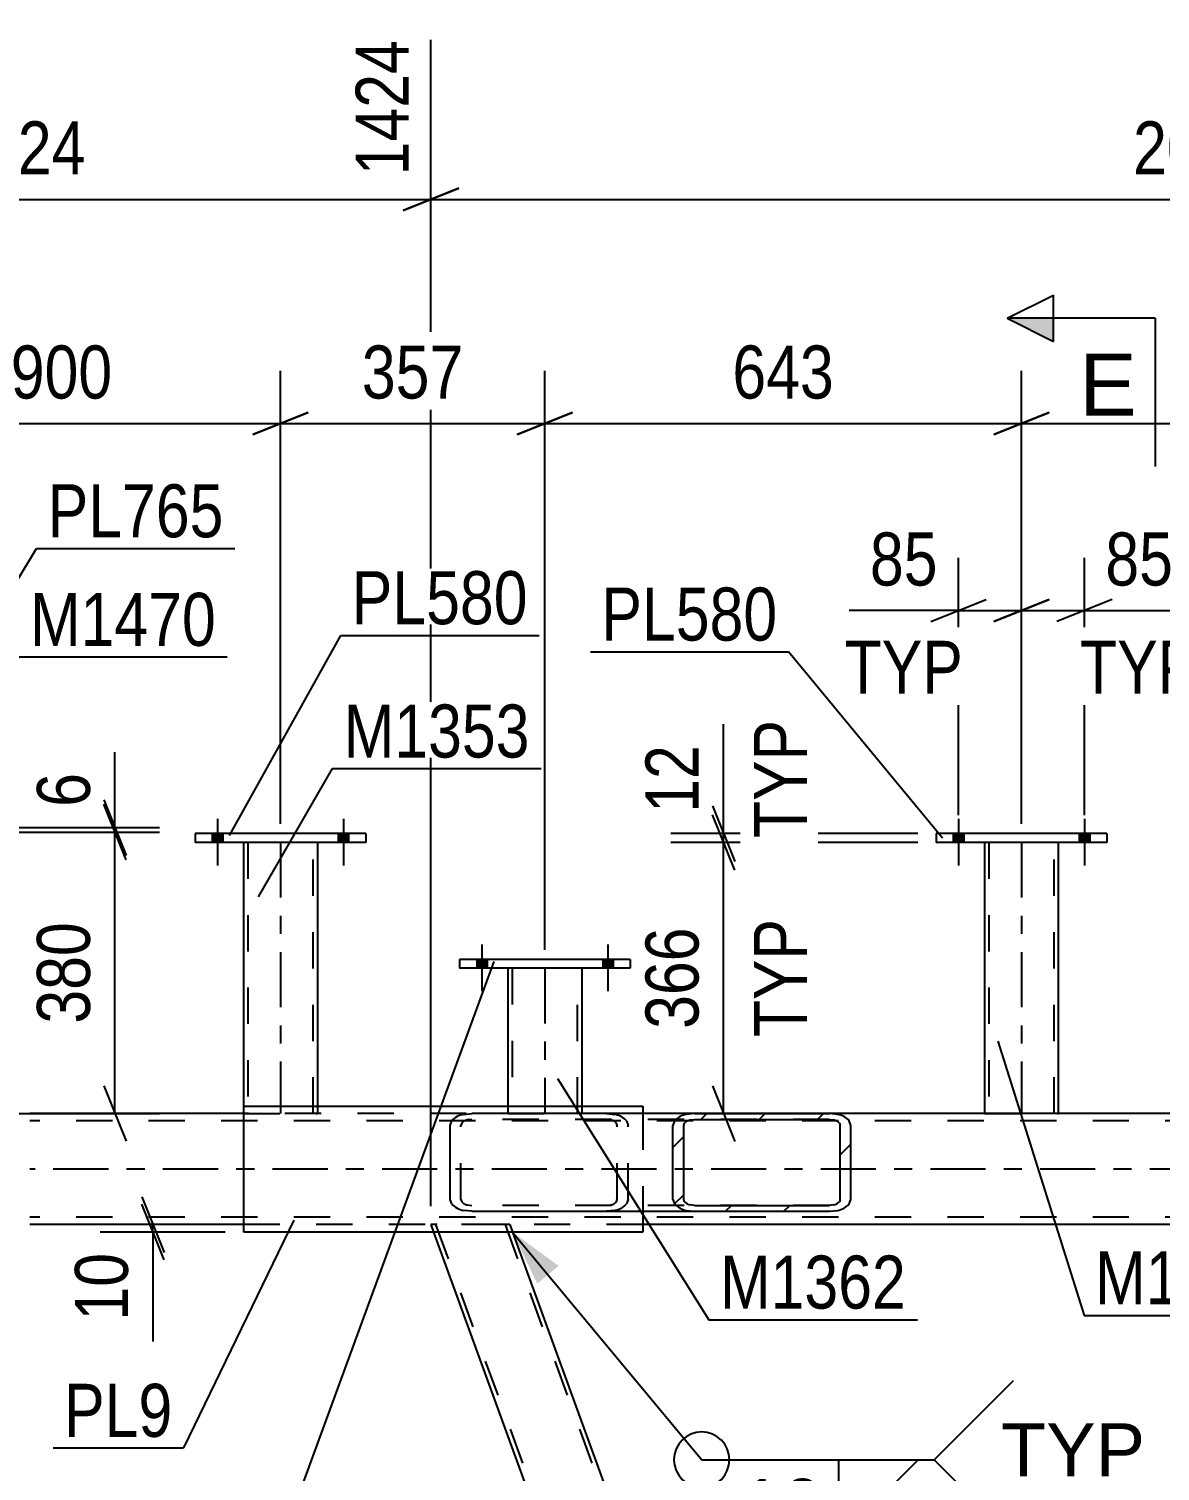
# Model space of a CAD drawing. Header units: millimetres. Extents: x -808 to 381, y -747 to 94.
# Drawn here: x -743.7 to -682.6, y -168.5 to -90.6 of the extents above; entities that cross this region are included whole.
import ezdxf

# ---------------------------------------------------------------- set-up
doc = ezdxf.new("R2010")
doc.units = ezdxf.units.MM
doc.linetypes.add('DXK_LINE_DOT2', pattern=[3.9198, 1.9599, -1.9599])
doc.linetypes.add('DXK_LINE_DOT3', pattern=[5.9187, 2.979, -0.9799, 0.9799, -0.9799])
doc.styles.add('Arial', font='arial.ttf', dxfattribs={"height": 0.2})
doc.styles.add('Arial Narrow', font='ARIALN.TTF', dxfattribs={"height": 0.2})

# ---------------------------------------------------------------- blocks, each defined once
blk = doc.blocks.new('Part-232923327-142895 - 79863')
at = {"color": 2, "linetype": 'Continuous'}
for p, q in [((-711.214, -140.864), (-720.414, -140.864)), ((-720.414, -140.864), (-720.414, -141.344)), ((-711.214, -140.864), (-711.214, -141.344)), ((-711.214, -141.344), (-720.414, -141.344))]:
    blk.add_line(p, q, dxfattribs=at)
blk = doc.blocks.new('Part-232923327-79938 - 79863')
at = {"color": 2, "linetype": 'Continuous'}
for p, q in [((-732.067, -149.187), (-743.618, -149.187)), ((-656.997, -149.187), (-700.457, -149.187)), ((-732.067, -155.187), (-743.618, -155.187)), ((-646.933, -155.187), (-710.521, -155.187))]:
    blk.add_line(p, q, dxfattribs=at)
at = {"color": 7, "linetype": 'DXK_LINE_DOT2'}
for p, q in [((-700.457, -149.187), (-732.067, -149.187)), ((-111.993, -149.587), (-743.618, -149.587)), ((-111.993, -154.787), (-743.618, -154.787)), ((-710.521, -155.187), (-732.067, -155.187))]:
    blk.add_line(p, q, dxfattribs=at)
at = {"color": 7, "linetype": 'DXK_LINE_DOT3'}
blk.add_line((-111.993, -152.187), (-743.618, -152.187), dxfattribs=at)
blk = doc.blocks.new('Part-232923327-142836 - 79863')
at = {"color": 2, "linetype": 'Continuous'}
for p, q in [((-732.086, -134.547), (-732.086, -149.187)), ((-728.086, -134.547), (-728.086, -148.787))]:
    blk.add_line(p, q, dxfattribs=at)
at = {"color": 7, "linetype": 'DXK_LINE_DOT2'}
for p, q in [((-728.086, -134.547), (-732.086, -134.547)), ((-731.846, -134.547), (-731.846, -149.19)), ((-728.326, -149.19), (-728.326, -134.547)), ((-728.086, -148.787), (-728.086, -149.19)), ((-732.086, -149.187), (-732.086, -149.19)), ((-732.086, -149.19), (-728.086, -149.19))]:
    blk.add_line(p, q, dxfattribs=at)
at = {"color": 7, "linetype": 'DXK_LINE_DOT3'}
blk.add_line((-730.086, -134.547), (-730.086, -149.19), dxfattribs=at)
blk = doc.blocks.new('Part-232923327-79964 - 79863')
at = {"color": 2, "linetype": 'Continuous'}
for p, q in [((-732.067, -155.587), (-732.067, -148.787)), ((-732.067, -148.787), (-710.521, -148.787)), ((-710.521, -148.787), (-710.521, -149.187)), ((-710.521, -154.467), (-710.521, -155.587)), ((-710.521, -155.587), (-732.067, -155.587))]:
    blk.add_line(p, q, dxfattribs=at)
at = {"color": 7, "linetype": 'DXK_LINE_DOT2'}
blk.add_line((-710.521, -149.187), (-710.521, -154.467), dxfattribs=at)
blk = doc.blocks.new('Part-232923327-79908 - 79863')
at = {"color": 7, "linetype": 'DXK_LINE_DOT2'}
for p, q in [((-717.71, -155.187), (-721.966, -155.187)), ((-721.966, -155.187), (-721.821, -155.587)), ((-721.711, -155.187), (-678.398, -274.187)), ((-717.965, -155.187), (-674.652, -274.187)), ((-717.71, -155.187), (-717.564, -155.587))]:
    blk.add_line(p, q, dxfattribs=at)
at = {"color": 2, "linetype": 'Continuous'}
for p, q in [((-721.821, -155.587), (-678.799, -273.787)), ((-717.564, -155.587), (-675.564, -270.981))]:
    blk.add_line(p, q, dxfattribs=at)
blk = doc.blocks.new('Part-232923327-142840 - 79863')
at = {"color": 2, "linetype": 'Continuous'}
for p, q in [((-692.086, -134.547), (-692.086, -149.187)), ((-688.086, -149.187), (-688.086, -134.547))]:
    blk.add_line(p, q, dxfattribs=at)
at = {"color": 7, "linetype": 'DXK_LINE_DOT2'}
for p, q in [((-688.086, -134.547), (-692.086, -134.547)), ((-691.846, -134.547), (-691.846, -149.19)), ((-688.326, -149.19), (-688.326, -134.547)), ((-692.086, -149.187), (-692.086, -149.19)), ((-692.086, -149.19), (-688.086, -149.19)), ((-688.086, -149.19), (-688.086, -149.187)), ((-688.086, -149.187), (-688.086, -149.19))]:
    blk.add_line(p, q, dxfattribs=at)
at = {"color": 7, "linetype": 'DXK_LINE_DOT3'}
blk.add_line((-690.086, -134.547), (-690.086, -149.19), dxfattribs=at)
blk = doc.blocks.new('Part-232923327-79943 - 79863')
at = {"linetype": 'Continuous'}
h = blk.add_hatch(dxfattribs=at)
h.set_pattern_fill('', scale=0.7, style=0, pattern_type=0)
h.set_pattern_definition([(45, (-708.8105, -154.072), (-1.57154, 1.57154), [])])
h.paths.add_polyline_path([(-708.899, -153.827), (-708.81, -154.072), (-708.558, -154.28), (-708.18, -154.418), (-707.735, -154.467), (-700.456, -154.467), (-700.01, -154.418), (-699.632, -154.28), (-699.38, -154.072), (-699.291, -153.827), (-699.291, -149.827), (-699.38, -149.582), (-699.632, -149.374), (-700.01, -149.236), (-700.456, -149.187), (-707.735, -149.187), (-708.18, -149.236), (-708.558, -149.374), (-708.81, -149.582), (-708.899, -149.827)])
h.paths.add_polyline_path([(-708.273, -149.705), (-708.146, -149.601), (-707.957, -149.531), (-707.735, -149.507), (-700.456, -149.507), (-700.233, -149.531), (-700.044, -149.601), (-699.918, -149.705), (-699.874, -149.827), (-699.874, -153.827), (-699.918, -153.95), (-700.044, -154.053), (-700.233, -154.123), (-700.456, -154.147), (-707.735, -154.147), (-707.957, -154.123), (-708.146, -154.053), (-708.273, -153.95), (-708.317, -153.827), (-708.317, -149.827)])
at = {"color": 2, "linetype": 'Continuous'}
for p, q in [((-720.21, -149.236), (-719.765, -149.187)), ((-707.735, -149.187), (-719.765, -149.187)), ((-707.735, -149.187), (-708.18, -149.236)), ((-707.957, -149.531), (-707.735, -149.507)), ((-707.735, -149.187), (-700.456, -149.187)), ((-707.735, -149.507), (-700.456, -149.507)), ((-700.01, -149.236), (-700.456, -149.187)), ((-700.456, -149.507), (-700.233, -149.531)), ((-720.929, -149.827), (-720.84, -149.582)), ((-720.929, -153.827), (-720.929, -149.827)), ((-708.81, -149.582), (-708.899, -149.827)), ((-708.899, -153.827), (-708.899, -149.827)), ((-708.317, -149.827), (-708.273, -149.705)), ((-708.317, -153.827), (-708.317, -149.827)), ((-699.918, -149.705), (-699.874, -149.827)), ((-699.874, -153.827), (-699.874, -149.827)), ((-699.291, -149.827), (-699.38, -149.582)), ((-699.291, -153.827), (-699.291, -149.827)), ((-720.84, -154.072), (-720.929, -153.827)), ((-708.899, -153.827), (-708.81, -154.072)), ((-708.273, -153.95), (-708.317, -153.827)), ((-707.735, -154.147), (-707.957, -154.123)), ((-707.735, -154.147), (-700.456, -154.147)), ((-700.233, -154.123), (-700.456, -154.147)), ((-699.874, -153.827), (-699.918, -153.95)), ((-699.38, -154.072), (-699.291, -153.827)), ((-719.765, -154.467), (-720.21, -154.418)), ((-719.765, -154.467), (-707.735, -154.467)), ((-708.18, -154.418), (-707.735, -154.467)), ((-707.735, -154.467), (-700.456, -154.467)), ((-700.456, -154.467), (-700.01, -154.418))]:
    blk.add_line(p, q, dxfattribs=at)
at = {"color": 7, "linetype": 'DXK_LINE_DOT2'}
for p, q in [((-719.765, -149.507), (-719.987, -149.531)), ((-700.456, -149.507), (-719.765, -149.507)), ((-712.486, -149.187), (-712.04, -149.236)), ((-712.263, -149.531), (-712.486, -149.507)), ((-700.456, -149.187), (-707.735, -149.187)), ((-720.302, -149.705), (-720.347, -149.827)), ((-720.347, -153.827), (-720.347, -149.827)), ((-711.904, -149.827), (-711.948, -149.705)), ((-711.904, -153.827), (-711.904, -149.827)), ((-711.41, -149.582), (-711.321, -149.827)), ((-711.321, -153.827), (-711.321, -149.827)), ((-720.347, -153.827), (-720.302, -153.95)), ((-719.987, -154.123), (-719.765, -154.147)), ((-700.456, -154.147), (-719.765, -154.147)), ((-712.486, -154.147), (-712.263, -154.123)), ((-711.948, -153.95), (-711.904, -153.827)), ((-711.321, -153.827), (-711.41, -154.072)), ((-712.04, -154.418), (-712.486, -154.467)), ((-707.735, -154.467), (-700.456, -154.467))]:
    blk.add_line(p, q, dxfattribs=at)
at = {"color": 2, "linetype": 'Continuous'}
for centre, radius, start, end in [((-720.03, -150.31), 1.089, 99.51817, 138.06374), ((-708, -150.31), 1.089, 99.51817, 138.06374), ((-707.867, -150.069), 0.545, 99.51817, 138.06374), ((-700.323, -150.069), 0.545, 41.93628, 80.48186), ((-700.19, -150.31), 1.089, 41.93628, 80.48186), ((-720.03, -153.344), 1.089, 221.93628, 260.48185), ((-708, -153.344), 1.089, 221.93628, 260.48186), ((-707.867, -153.585), 0.545, 221.93628, 260.48186), ((-700.323, -153.585), 0.545, 279.51817, 318.06374), ((-700.19, -153.344), 1.089, 279.51817, 318.06374)]:
    blk.add_arc(centre, radius, start, end, dxfattribs=at)
at = {"color": 7, "linetype": 'DXK_LINE_DOT2'}
for centre, radius, start, end in [((-719.897, -150.069), 0.545, 99.51817, 138.06374), ((-712.353, -150.069), 0.545, 41.93628, 80.48185), ((-712.22, -150.31), 1.089, 41.93628, 80.48185), ((-719.897, -153.585), 0.545, 221.93628, 260.48185), ((-712.353, -153.585), 0.545, 279.51817, 318.06374), ((-712.22, -153.344), 1.089, 279.51817, 318.06374)]:
    blk.add_arc(centre, radius, start, end, dxfattribs=at)
blk = doc.blocks.new('Bolt-232923327-142926 - 79863')
at = {"linetype": 'Continuous'}
for points in [[(-733.206, -134.067), (-733.766, -134.067), (-733.766, -134.547), (-733.206, -134.547)], [(-733.206, -134.067), (-733.766, -134.067), (-733.766, -134.547), (-733.206, -134.547)], [(-726.406, -134.067), (-726.966, -134.067), (-726.966, -134.547), (-726.406, -134.547)], [(-726.406, -134.067), (-726.966, -134.067), (-726.966, -134.547), (-726.406, -134.547)]]:
    blk.add_hatch(color=1, dxfattribs=at).paths.add_polyline_path(points)
at = {"color": 1, "linetype": 'Continuous'}
for p, q in [((-733.486, -133.267), (-733.486, -135.787)), ((-733.486, -133.267), (-733.486, -135.787)), ((-726.686, -133.267), (-726.686, -135.787)), ((-726.686, -133.267), (-726.686, -135.787)), ((-733.766, -134.067), (-733.766, -134.547)), ((-733.766, -134.067), (-733.766, -134.547)), ((-733.206, -134.067), (-733.206, -134.547)), ((-733.206, -134.067), (-733.206, -134.547)), ((-726.966, -134.067), (-726.966, -134.547)), ((-726.966, -134.067), (-726.966, -134.547)), ((-726.406, -134.067), (-726.406, -134.547)), ((-726.406, -134.067), (-726.406, -134.547))]:
    blk.add_line(p, q, dxfattribs=at)
blk = doc.blocks.new('Bolt-232923327-142928 - 79863')
at = {"linetype": 'Continuous'}
for points in [[(-693.206, -134.067), (-693.766, -134.067), (-693.766, -134.547), (-693.206, -134.547)], [(-693.206, -134.067), (-693.766, -134.067), (-693.766, -134.547), (-693.206, -134.547)], [(-686.406, -134.067), (-686.966, -134.067), (-686.966, -134.547), (-686.406, -134.547)], [(-686.406, -134.067), (-686.966, -134.067), (-686.966, -134.547), (-686.406, -134.547)]]:
    blk.add_hatch(color=1, dxfattribs=at).paths.add_polyline_path(points)
at = {"color": 1, "linetype": 'Continuous'}
for p, q in [((-693.486, -133.267), (-693.486, -135.787)), ((-693.486, -133.267), (-693.486, -135.787)), ((-686.686, -133.267), (-686.686, -135.787)), ((-686.686, -133.267), (-686.686, -135.787)), ((-693.766, -134.067), (-693.766, -134.547)), ((-693.766, -134.067), (-693.766, -134.547)), ((-693.206, -134.067), (-693.206, -134.547)), ((-693.206, -134.067), (-693.206, -134.547)), ((-686.966, -134.067), (-686.966, -134.547)), ((-686.966, -134.067), (-686.966, -134.547)), ((-686.406, -134.067), (-686.406, -134.547)), ((-686.406, -134.067), (-686.406, -134.547))]:
    blk.add_line(p, q, dxfattribs=at)
blk = doc.blocks.new('Part-232923327-142837 - 79863')
at = {"color": 2, "linetype": 'Continuous'}
for p, q in [((-725.486, -134.067), (-734.686, -134.067)), ((-734.686, -134.067), (-734.686, -134.547)), ((-725.486, -134.547), (-734.686, -134.547)), ((-725.486, -134.067), (-725.486, -134.547))]:
    blk.add_line(p, q, dxfattribs=at)
blk = doc.blocks.new('Part-232923327-142841 - 79863')
at = {"color": 2, "linetype": 'Continuous'}
for p, q in [((-685.486, -134.067), (-694.686, -134.067)), ((-694.686, -134.067), (-694.686, -134.547)), ((-685.486, -134.547), (-694.686, -134.547)), ((-685.486, -134.067), (-685.486, -134.547))]:
    blk.add_line(p, q, dxfattribs=at)
blk = doc.blocks.new('Part-232923327-142894 - 79863')
at = {"color": 2, "linetype": 'Continuous'}
for p, q in [((-717.814, -141.344), (-717.814, -148.787)), ((-713.814, -141.344), (-713.814, -148.787))]:
    blk.add_line(p, q, dxfattribs=at)
at = {"color": 7, "linetype": 'DXK_LINE_DOT2'}
for p, q in [((-713.814, -141.344), (-717.814, -141.344)), ((-717.574, -141.344), (-717.574, -149.19)), ((-714.054, -149.19), (-714.054, -141.344)), ((-717.814, -148.787), (-717.814, -149.19)), ((-713.814, -148.787), (-713.814, -149.19)), ((-717.814, -149.19), (-713.814, -149.19))]:
    blk.add_line(p, q, dxfattribs=at)
at = {"color": 7, "linetype": 'DXK_LINE_DOT3'}
blk.add_line((-715.814, -141.344), (-715.814, -149.19), dxfattribs=at)
blk = doc.blocks.new('Bolt-232923327-142953 - 79863')
at = {"linetype": 'Continuous'}
for points in [[(-718.934, -140.864), (-719.494, -140.864), (-719.494, -141.344), (-718.934, -141.344)], [(-718.934, -140.864), (-719.494, -140.864), (-719.494, -141.344), (-718.934, -141.344)], [(-712.134, -140.864), (-712.694, -140.864), (-712.694, -141.344), (-712.134, -141.344)], [(-712.134, -140.864), (-712.694, -140.864), (-712.694, -141.344), (-712.134, -141.344)]]:
    blk.add_hatch(color=1, dxfattribs=at).paths.add_polyline_path(points)
at = {"color": 1, "linetype": 'Continuous'}
for p, q in [((-719.214, -140.064), (-719.214, -142.584)), ((-719.214, -140.064), (-719.214, -142.584)), ((-712.414, -140.064), (-712.414, -142.584)), ((-712.414, -140.064), (-712.414, -142.584)), ((-719.494, -140.864), (-719.494, -141.344)), ((-719.494, -140.864), (-719.494, -141.344)), ((-718.934, -140.864), (-718.934, -141.344)), ((-718.934, -140.864), (-718.934, -141.344)), ((-712.694, -140.864), (-712.694, -141.344)), ((-712.694, -140.864), (-712.694, -141.344)), ((-712.134, -140.864), (-712.134, -141.344)), ((-712.134, -140.864), (-712.134, -141.344))]:
    blk.add_line(p, q, dxfattribs=at)
blk = doc.blocks.new('StraightDimension-232923327-156950 - 79863')
at = {"color": 7, "linetype": 'Continuous'}
for p, q in [((-705.569, -136.047), (-706.769, -133.047)), ((-695.686, -134.547), (-709.019, -134.547)), ((-706.169, -149.19), (-706.169, -134.547)), ((-706.769, -147.69), (-705.569, -150.69)), ((-693.086, -149.19), (-709.019, -149.19))]:
    blk.add_line(p, q, dxfattribs=at)
at = {"color": 0}
blk.add_wipeout([(-706.919, -138.526), (-711.119, -138.526), (-711.119, -145.211), (-706.919, -145.211)], dxfattribs=at)
at = {"color": 0, "linetype": 'Continuous'}
blk.add_wipeout([(-701.069, -138.074), (-705.269, -138.074), (-705.269, -145.663), (-701.069, -145.663)], dxfattribs=at)
at = {"color": 3, "style": 'Arial Narrow'}
blk.add_text('366', height=2.8633, rotation=90.00021, dxfattribs=at).set_placement((-707.519, -144.611))
at = {"color": 3, "linetype": 'Continuous', "style": 'Arial Narrow'}
blk.add_text('TYP', height=2.8633, rotation=90.00021, dxfattribs=at).set_placement((-701.669, -145.063))
blk = doc.blocks.new('StraightDimension-232923327-123368 - 79863')
at = {"color": 7, "linetype": 'Continuous'}
for p, q in [((-721.966, -154.187), (-721.966, -91.202)), ((-638.845, -154.187), (-638.845, -91.202)), ((-720.466, -99.214), (-723.466, -100.414)), ((-640.345, -100.414), (-637.345, -99.214)), ((-721.966, -99.814), (-638.845, -99.814))]:
    blk.add_line(p, q, dxfattribs=at)
at = {"color": 0}
blk.add_wipeout([(-676.149, -99.064), (-676.149, -94.864), (-684.662, -94.864), (-684.662, -99.064)], dxfattribs=at)
at = {"color": 3, "style": 'Arial Narrow'}
blk.add_text('2078', height=2.8633, dxfattribs=at).set_placement((-684.062, -98.464))
at = {"color": 0, "linetype": 'Continuous'}
blk.add_wipeout([(-639.445, -90.602), (-643.645, -90.602), (-643.645, -99.114), (-639.445, -99.114)], dxfattribs=at)
at = {"color": 3, "linetype": 'Continuous', "style": 'Arial Narrow'}
blk.add_text('3502', height=2.8633, rotation=90.00021, dxfattribs=at).set_placement((-640.045, -98.514))
blk = doc.blocks.new('StraightDimension-232923327-156978 - 79863')
at = {"color": 7, "linetype": 'Continuous'}
for p, q in [((-690.086, -133.547), (-690.086, -119.168)), ((-686.686, -133.067), (-686.686, -119.168)), ((-691.586, -122.618), (-688.586, -121.418)), ((-685.186, -121.418), (-688.186, -122.618)), ((-690.086, -122.018), (-686.686, -122.018)), ((-686.686, -122.018), (-680.78, -122.018)), ((-686.686, -122.018), (-680.78, -122.018))]:
    blk.add_line(p, q, dxfattribs=at)
at = {"color": 0}
blk.add_wipeout([(-681.305, -121.268), (-681.305, -117.068), (-686.161, -117.068), (-686.161, -121.268)], dxfattribs=at)
at = {"color": 0, "linetype": 'Continuous'}
blk.add_wipeout([(-679.938, -127.118), (-679.938, -122.918), (-687.527, -122.918), (-687.527, -127.118)], dxfattribs=at)
at = {"color": 3, "style": 'Arial Narrow'}
blk.add_text('85', height=2.8633, dxfattribs=at).set_placement((-685.561, -120.668))
at = {"color": 3, "linetype": 'Continuous', "style": 'Arial Narrow'}
blk.add_text('TYP', height=2.8633, dxfattribs=at).set_placement((-686.927, -126.518))
blk = doc.blocks.new('StraightDimension-232923327-156616 - 79863')
at = {"color": 7, "linetype": 'Continuous'}
for p, q in [((-715.814, -140.344), (-715.814, -109.068)), ((-690.086, -133.547), (-690.086, -109.068)), ((-714.314, -111.318), (-717.314, -112.518)), ((-691.586, -112.518), (-688.586, -111.318)), ((-715.814, -111.918), (-690.086, -111.918))]:
    blk.add_line(p, q, dxfattribs=at)
at = {"color": 0}
blk.add_wipeout([(-699.608, -111.168), (-699.608, -106.968), (-706.292, -106.968), (-706.292, -111.168)], dxfattribs=at)
at = {"color": 3, "style": 'Arial Narrow'}
blk.add_text('643', height=2.8633, dxfattribs=at).set_placement((-705.692, -110.568))
blk = doc.blocks.new('StraightDimension-232923327-156618 - 79863')
at = {"color": 7, "linetype": 'Continuous'}
for p, q in [((-753.718, -132.986), (-753.718, -109.068)), ((-730.086, -133.547), (-730.086, -109.068)), ((-752.218, -111.318), (-755.218, -112.518)), ((-731.586, -112.518), (-728.586, -111.318)), ((-753.718, -111.918), (-730.086, -111.918))]:
    blk.add_line(p, q, dxfattribs=at)
at = {"color": 0}
blk.add_wipeout([(-738.559, -111.168), (-738.559, -106.968), (-745.244, -106.968), (-745.244, -111.168)], dxfattribs=at)
at = {"color": 3, "style": 'Arial Narrow'}
blk.add_text('900', height=2.8633, dxfattribs=at).set_placement((-744.644, -110.568))
blk = doc.blocks.new('StraightDimension-232923327-156843 - 79863')
at = {"color": 7, "linetype": 'Continuous'}
for p, q in [((-738.419, -135.486), (-739.619, -132.486)), ((-750.718, -133.986), (-736.619, -133.986)), ((-739.019, -149.187), (-739.019, -133.986)), ((-739.619, -147.687), (-738.419, -150.687)), ((-750.718, -149.187), (-736.619, -149.187))]:
    blk.add_line(p, q, dxfattribs=at)
at = {"color": 0}
blk.add_wipeout([(-739.769, -138.244), (-743.969, -138.245), (-743.969, -144.929), (-739.769, -144.929)], dxfattribs=at)
at = {"color": 3, "style": 'Arial Narrow'}
blk.add_text('380', height=2.8633, rotation=90.00021, dxfattribs=at).set_placement((-740.369, -144.329))
blk = doc.blocks.new('StraightDimension-232923327-156899 - 79863')
at = {"color": 7, "linetype": 'Continuous'}
for p, q in [((-737.569, -153.687), (-736.369, -156.687)), ((-736.369, -157.087), (-737.569, -154.087)), ((-733.067, -155.187), (-739.819, -155.187)), ((-733.067, -155.587), (-739.819, -155.587)), ((-736.969, -155.587), (-736.969, -155.187)), ((-736.969, -155.587), (-736.969, -161.493)), ((-736.969, -155.587), (-736.969, -161.493))]:
    blk.add_line(p, q, dxfattribs=at)
at = {"color": 0}
blk.add_wipeout([(-737.719, -156.112), (-741.919, -156.112), (-741.919, -160.968), (-737.719, -160.968)], dxfattribs=at)
at = {"color": 3, "style": 'Arial Narrow'}
blk.add_text('10', height=2.8633, rotation=90.00021, dxfattribs=at).set_placement((-738.319, -160.368))
blk = doc.blocks.new('StraightDimension-232923327-156615 - 79863')
at = {"color": 7, "linetype": 'Continuous'}
for p, q in [((-690.086, -133.547), (-690.086, -109.068)), ((-664.733, -140.344), (-664.733, -109.068)), ((-688.586, -111.318), (-691.586, -112.518)), ((-666.233, -112.518), (-663.233, -111.318)), ((-690.086, -111.918), (-664.733, -111.918))]:
    blk.add_line(p, q, dxfattribs=at)
at = {"color": 0}
blk.add_wipeout([(-674.067, -111.168), (-674.067, -106.968), (-680.752, -106.968), (-680.752, -111.168)], dxfattribs=at)
at = {"color": 3, "style": 'Arial Narrow'}
blk.add_text('634', height=2.8633, dxfattribs=at).set_placement((-680.152, -110.568))
blk = doc.blocks.new('StraightDimension-232923327-156842 - 79863')
at = {"color": 7, "linetype": 'Continuous'}
for p, q in [((-739.019, -133.746), (-739.019, -129.668)), ((-739.019, -133.746), (-739.019, -129.668)), ((-739.619, -132.246), (-738.419, -135.246)), ((-738.419, -135.486), (-739.619, -132.486)), ((-750.958, -133.746), (-736.619, -133.746)), ((-750.718, -133.986), (-736.619, -133.986)), ((-739.019, -133.986), (-739.019, -133.746))]:
    blk.add_line(p, q, dxfattribs=at)
at = {"color": 0}
blk.add_wipeout([(-739.769, -130.193), (-743.969, -130.193), (-743.969, -133.221), (-739.769, -133.221)], dxfattribs=at)
at = {"color": 3, "style": 'Arial Narrow'}
blk.add_text('6', height=2.863, rotation=90.00021, dxfattribs=at).set_placement((-740.369, -132.621))
blk = doc.blocks.new('StraightDimension-232923327-123369 - 79863')
at = {"color": 7, "linetype": 'Continuous'}
for p, q in [((-721.966, -154.187), (-721.966, -91.202)), ((-766.546, -148.187), (-766.546, -96.686)), ((-765.046, -99.214), (-768.046, -100.414)), ((-723.466, -100.414), (-720.466, -99.214)), ((-766.546, -99.814), (-721.966, -99.814))]:
    blk.add_line(p, q, dxfattribs=at)
at = {"color": 0}
blk.add_wipeout([(-740, -99.064), (-740, -94.864), (-748.512, -94.864), (-748.512, -99.064)], dxfattribs=at)
at = {"color": 3, "style": 'Arial Narrow'}
blk.add_text('1424', height=2.8633, dxfattribs=at).set_placement((-747.912, -98.464))
at = {"color": 0, "linetype": 'Continuous'}
for points in [[(-722.566, -90.602), (-726.766, -90.602), (-726.766, -99.114), (-722.566, -99.114)], [(-767.146, -96.086), (-771.346, -96.086), (-771.346, -99.114), (-767.146, -99.114)]]:
    blk.add_wipeout(points, dxfattribs=at)
at = {"color": 3, "linetype": 'Continuous', "style": 'Arial Narrow'}
for s, height, p in [('1424', 2.8633, (-723.166, -98.514)), ('0', 2.863, (-767.746, -98.514))]:
    blk.add_text(s, height=height, rotation=90.00021, dxfattribs=at).set_placement(p)
blk = doc.blocks.new('StraightDimension-232923327-156617 - 79863')
at = {"color": 7, "linetype": 'Continuous'}
for p, q in [((-730.086, -133.547), (-730.086, -109.068)), ((-715.814, -140.344), (-715.814, -109.068)), ((-728.586, -111.318), (-731.586, -112.518)), ((-717.314, -112.518), (-714.314, -111.318)), ((-730.086, -111.918), (-715.814, -111.918))]:
    blk.add_line(p, q, dxfattribs=at)
at = {"color": 0}
blk.add_wipeout([(-719.608, -111.168), (-719.608, -106.968), (-726.292, -106.968), (-726.292, -111.168)], dxfattribs=at)
at = {"color": 3, "style": 'Arial Narrow'}
blk.add_text('357', height=2.8633, dxfattribs=at).set_placement((-725.692, -110.568))
blk = doc.blocks.new('StraightDimension-232923327-156949 - 79863')
at = {"color": 7, "linetype": 'Continuous'}
for p, q in [((-706.169, -134.067), (-706.169, -128.161)), ((-706.169, -134.067), (-706.169, -128.161)), ((-706.769, -132.567), (-705.569, -135.567)), ((-705.569, -136.047), (-706.769, -133.047)), ((-695.686, -134.067), (-709.019, -134.067)), ((-695.686, -134.547), (-709.019, -134.547)), ((-706.169, -134.547), (-706.169, -134.067))]:
    blk.add_line(p, q, dxfattribs=at)
at = {"color": 0, "linetype": 'Continuous'}
blk.add_wipeout([(-701.069, -127.319), (-705.269, -127.319), (-705.269, -134.909), (-701.069, -134.909)], dxfattribs=at)
at = {"color": 0}
blk.add_wipeout([(-706.919, -128.686), (-711.119, -128.686), (-711.119, -133.542), (-706.919, -133.542)], dxfattribs=at)
at = {"color": 3, "linetype": 'Continuous', "style": 'Arial Narrow'}
blk.add_text('TYP', height=2.8633, rotation=90.00021, dxfattribs=at).set_placement((-701.669, -134.309))
at = {"color": 3, "style": 'Arial Narrow'}
blk.add_text('12', height=2.8633, rotation=90.00021, dxfattribs=at).set_placement((-707.519, -132.942))
blk = doc.blocks.new('StraightDimension-232923327-156979 - 79863')
at = {"color": 7, "linetype": 'Continuous'}
for p, q in [((-693.486, -133.067), (-693.486, -119.168)), ((-690.086, -133.547), (-690.086, -119.168)), ((-694.986, -122.618), (-691.986, -121.418)), ((-688.586, -121.418), (-691.586, -122.618)), ((-693.486, -122.018), (-699.392, -122.018)), ((-693.486, -122.018), (-699.392, -122.018)), ((-693.486, -122.018), (-690.086, -122.018))]:
    blk.add_line(p, q, dxfattribs=at)
at = {"color": 0}
blk.add_wipeout([(-694.011, -121.268), (-694.011, -117.068), (-698.867, -117.068), (-698.867, -121.268)], dxfattribs=at)
at = {"color": 0, "linetype": 'Continuous'}
blk.add_wipeout([(-692.644, -127.118), (-692.644, -122.918), (-700.234, -122.918), (-700.234, -127.118)], dxfattribs=at)
at = {"color": 3, "style": 'Arial Narrow'}
blk.add_text('85', height=2.8633, dxfattribs=at).set_placement((-698.267, -120.668))
at = {"color": 3, "linetype": 'Continuous', "style": 'Arial Narrow'}
blk.add_text('TYP', height=2.8633, dxfattribs=at).set_placement((-699.634, -126.518))
blk = doc.blocks.new('WeldMark-232923327-95455 - 79863')
at = {"linetype": 'Continuous'}
blk.add_hatch(color=30, dxfattribs=at).paths.add_polyline_path([(-716.224, -158.374), (-717.564, -155.587), (-715.07, -157.415)])
at = {"color": 30, "linetype": 'Continuous'}
for p, q in [((-717.564, -155.587), (-707.348, -167.884)), ((-707.348, -167.884), (-694.8, -167.884))]:
    blk.add_line(p, q, dxfattribs=at)
at = {"color": 3, "linetype": 'Continuous'}
for p, q in [((-694.8, -167.884), (-690.515, -163.598)), ((-699.943, -167.884), (-695.657, -167.884)), ((-695.657, -167.884), (-699.943, -172.169)), ((-699.943, -172.169), (-699.943, -167.884)), ((-694.8, -167.884), (-690.515, -172.169))]:
    blk.add_line(p, q, dxfattribs=at)
for start, end in [(90, 270), (270, 90)]:
    blk.add_arc((-707.348, -167.884), 1.5, start, end, dxfattribs=at)
at = {"color": 0}
blk.add_wipeout([(-700.6, -171.984), (-700.6, -168.584), (-705.448, -168.584), (-705.448, -171.984)], dxfattribs=at)
at = {"color": 3, "style": 'Arial'}
blk.add_text('10', height=2.8652, dxfattribs=at).set_placement((-705.248, -171.784))
at = {"color": 0, "linetype": 'Continuous'}
blk.add_wipeout([(-683.425, -168.784), (-683.425, -165.784), (-691.2, -165.784), (-691.2, -168.784)], dxfattribs=at)
blk.add_wipeout([(-683.425, -168.784), (-683.425, -165.784), (-691.2, -165.784), (-691.2, -168.784)], dxfattribs=at)
at = {"color": 3, "linetype": 'Continuous', "style": 'Arial'}
blk.add_text('TYP', height=2.8652, dxfattribs=at).set_placement((-691.2, -168.784))
blk = doc.blocks.new('Mark-232923327-157106 - 79863')
at = {"color": 30, "linetype": 'Continuous'}
for p, q in [((-691.372, -145.27), (-686.712, -160.087)), ((-686.712, -160.087), (-675.46, -160.087))]:
    blk.add_line(p, q, dxfattribs=at)
at = {"color": 0}
blk.add_wipeout([(-676.06, -159.487), (-676.06, -156.487), (-686.112, -156.487), (-686.112, -159.487)], dxfattribs=at)
blk.add_wipeout([(-676.06, -159.487), (-676.06, -156.487), (-686.112, -156.487), (-686.112, -159.487)], dxfattribs=at)
at = {"color": 3, "style": 'Arial Narrow'}
blk.add_text('M1353', height=2.8633, dxfattribs=at).set_placement((-686.112, -159.487))
blk = doc.blocks.new('Mark-232923327-157038 - 79863')
at = {"color": 30, "linetype": 'Continuous'}
for p, q in [((-732.834, -134.175), (-726.834, -123.359)), ((-726.834, -123.359), (-716.13, -123.359))]:
    blk.add_line(p, q, dxfattribs=at)
at = {"color": 0}
blk.add_wipeout([(-716.73, -122.759), (-716.73, -119.759), (-726.234, -119.759), (-726.234, -122.759)], dxfattribs=at)
blk.add_wipeout([(-716.73, -122.759), (-716.73, -119.759), (-726.234, -119.759), (-726.234, -122.759)], dxfattribs=at)
at = {"color": 3, "style": 'Arial Narrow'}
blk.add_text('PL580', height=2.8633, dxfattribs=at).set_placement((-726.234, -122.759))
blk = doc.blocks.new('Mark-232923327-156771 - 79863')
at = {"color": 30, "linetype": 'Continuous'}
for p, q in [((-752.394, -133.779), (-743.249, -118.664)), ((-743.249, -118.664), (-732.545, -118.664))]:
    blk.add_line(p, q, dxfattribs=at)
at = {"color": 0}
blk.add_wipeout([(-733.145, -118.064), (-733.145, -115.064), (-742.649, -115.064), (-742.649, -118.064)], dxfattribs=at)
blk.add_wipeout([(-733.145, -118.064), (-733.145, -115.064), (-742.649, -115.064), (-742.649, -118.064)], dxfattribs=at)
at = {"color": 3, "style": 'Arial Narrow'}
blk.add_text('PL765', height=2.8633, dxfattribs=at).set_placement((-742.649, -118.064))
blk = doc.blocks.new('SectionMark-232923327-102710 - 79863')
at = {"linetype": 'Continuous'}
blk.add_hatch(color=6, dxfattribs=at).paths.add_polyline_path([(-688.365, -106.237), (-688.365, -107.487), (-690.865, -106.237)])
at = {"color": 6, "linetype": 'Continuous'}
for p, q in [((-690.865, -106.237), (-688.365, -104.987)), ((-688.365, -107.487), (-688.365, -104.987)), ((-682.865, -106.237), (-690.865, -106.237)), ((-690.865, -106.237), (-688.365, -107.487)), ((-682.865, -106.237), (-682.865, -114.237))]:
    blk.add_line(p, q, dxfattribs=at)
at = {"color": 0, "linetype": 'Continuous'}
blk.add_wipeout([(-683.865, -111.487), (-683.865, -107.987), (-686.975, -107.987), (-686.975, -111.487)], dxfattribs=at)
at = {"color": 3, "linetype": 'Continuous', "style": 'Arial'}
blk.add_text('E', height=3.343, dxfattribs=at).set_placement((-686.975, -111.487))
blk = doc.blocks.new('Mark-232923327-157067 - 79863')
at = {"color": 30, "linetype": 'Continuous'}
for p in [(-718.562, -140.972), (-741.08, -173.231)]:
    blk.add_line(p, (-730.376, -173.231), dxfattribs=at)
at = {"color": 0}
blk.add_wipeout([(-730.976, -172.631), (-730.976, -169.631), (-740.48, -169.631), (-740.48, -172.631)], dxfattribs=at)
blk.add_wipeout([(-730.976, -172.631), (-730.976, -169.631), (-740.48, -169.631), (-740.48, -172.631)], dxfattribs=at)
at = {"color": 3, "style": 'Arial Narrow'}
blk.add_text('PL580', height=2.8633, dxfattribs=at).set_placement((-740.48, -172.631))
blk = doc.blocks.new('Mark-232923327-156441 - 79863')
at = {"color": 30, "linetype": 'Continuous'}
for p, q in [((-752.317, -137.85), (-744.207, -124.528)), ((-744.207, -124.528), (-732.956, -124.528))]:
    blk.add_line(p, q, dxfattribs=at)
at = {"color": 0}
blk.add_wipeout([(-733.556, -123.928), (-733.556, -120.928), (-743.607, -120.928), (-743.607, -123.928)], dxfattribs=at)
blk.add_wipeout([(-733.556, -123.928), (-733.556, -120.928), (-743.607, -120.928), (-743.607, -123.928)], dxfattribs=at)
at = {"color": 3, "style": 'Arial Narrow'}
blk.add_text('M1470', height=2.8633, dxfattribs=at).set_placement((-743.607, -123.928))
blk = doc.blocks.new('Mark-232923327-156915 - 79863')
at = {"color": 30, "linetype": 'Continuous'}
for p in [(-729.37, -154.953), (-742.362, -167.249)]:
    blk.add_line(p, (-735.314, -167.249), dxfattribs=at)
at = {"color": 0}
blk.add_wipeout([(-735.914, -166.649), (-735.914, -163.649), (-741.762, -163.649), (-741.762, -166.649)], dxfattribs=at)
blk.add_wipeout([(-735.914, -166.649), (-735.914, -163.649), (-741.762, -163.649), (-741.762, -166.649)], dxfattribs=at)
at = {"color": 3, "style": 'Arial Narrow'}
blk.add_text('PL9', height=2.8633, dxfattribs=at).set_placement((-741.762, -166.649))
blk = doc.blocks.new('Mark-232923327-157035 - 79863')
at = {"color": 30, "linetype": 'Continuous'}
for p, q in [((-731.274, -137.487), (-727.274, -130.559)), ((-727.274, -130.559), (-716.022, -130.559))]:
    blk.add_line(p, q, dxfattribs=at)
at = {"color": 0}
blk.add_wipeout([(-716.622, -129.959), (-716.622, -126.959), (-726.674, -126.959), (-726.674, -129.959)], dxfattribs=at)
blk.add_wipeout([(-716.622, -129.959), (-716.622, -126.959), (-726.674, -126.959), (-726.674, -129.959)], dxfattribs=at)
at = {"color": 3, "style": 'Arial Narrow'}
blk.add_text('M1353', height=2.8633, dxfattribs=at).set_placement((-726.674, -129.959))
blk = doc.blocks.new('Mark-232923327-157064 - 79863')
at = {"color": 30, "linetype": 'Continuous'}
for p, q in [((-715.133, -147.287), (-706.961, -160.322)), ((-706.961, -160.322), (-695.709, -160.322))]:
    blk.add_line(p, q, dxfattribs=at)
at = {"color": 0}
blk.add_wipeout([(-696.309, -159.722), (-696.309, -156.722), (-706.361, -156.722), (-706.361, -159.722)], dxfattribs=at)
blk.add_wipeout([(-696.309, -159.722), (-696.309, -156.722), (-706.361, -156.722), (-706.361, -159.722)], dxfattribs=at)
at = {"color": 3, "style": 'Arial Narrow'}
blk.add_text('M1362', height=2.8633, dxfattribs=at).set_placement((-706.361, -159.722))
blk = doc.blocks.new('Mark-232923327-157109 - 79863')
at = {"color": 30, "linetype": 'Continuous'}
for p in [(-713.36, -124.242), (-694.345, -134.314)]:
    blk.add_line(p, (-702.656, -124.242), dxfattribs=at)
at = {"color": 0}
blk.add_wipeout([(-703.256, -123.642), (-703.256, -120.642), (-712.76, -120.642), (-712.76, -123.642)], dxfattribs=at)
blk.add_wipeout([(-703.256, -123.642), (-703.256, -120.642), (-712.76, -120.642), (-712.76, -123.642)], dxfattribs=at)
at = {"color": 3, "style": 'Arial Narrow'}
blk.add_text('PL580', height=2.8633, dxfattribs=at).set_placement((-712.76, -123.642))

msp = doc.modelspace()

# ---------------------------------------------------------------- block references
for name in ['Bolt-232923327-142926 - 79863', 'Bolt-232923327-142928 - 79863', 'Part-232923327-142837 - 79863', 'Part-232923327-142836 - 79863', 'Part-232923327-142841 - 79863', 'Part-232923327-142840 - 79863', 'Bolt-232923327-142953 - 79863', 'Part-232923327-142895 - 79863', 'Part-232923327-142894 - 79863', 'Part-232923327-79964 - 79863', 'Part-232923327-79938 - 79863', 'Part-232923327-79943 - 79863', 'Part-232923327-79908 - 79863']:
    msp.add_blockref(name, (0, 0))

# ---------------------------------------------------------------- next in the draw order: block references
for name in ['StraightDimension-232923327-156618 - 79863', 'StraightDimension-232923327-156950 - 79863', 'StraightDimension-232923327-156899 - 79863', 'WeldMark-232923327-95455 - 79863']:
    msp.add_blockref(name, (0, 0))

# ---------------------------------------------------------------- next in the draw order: block references
for name in ['StraightDimension-232923327-123368 - 79863', 'StraightDimension-232923327-156843 - 79863']:
    msp.add_blockref(name, (0, 0))

# ---------------------------------------------------------------- next in the draw order: block references
for name in ['StraightDimension-232923327-156978 - 79863', 'StraightDimension-232923327-156842 - 79863', 'Mark-232923327-157106 - 79863', 'Mark-232923327-157064 - 79863']:
    msp.add_blockref(name, (0, 0))

# ---------------------------------------------------------------- next in the draw order: block references
for name in ['StraightDimension-232923327-123369 - 79863', 'StraightDimension-232923327-156616 - 79863']:
    msp.add_blockref(name, (0, 0))

# ---------------------------------------------------------------- next in the draw order: block references
for name in ['StraightDimension-232923327-156617 - 79863', 'StraightDimension-232923327-156615 - 79863', 'StraightDimension-232923327-156949 - 79863', 'Mark-232923327-157067 - 79863']:
    msp.add_blockref(name, (0, 0))

# ---------------------------------------------------------------- next in the draw order: block references
for name in ['StraightDimension-232923327-156979 - 79863', 'Mark-232923327-157038 - 79863', 'Mark-232923327-156915 - 79863']:
    msp.add_blockref(name, (0, 0))

# ---------------------------------------------------------------- next in the draw order: block references
for name in ['SectionMark-232923327-102710 - 79863', 'Mark-232923327-156771 - 79863', 'Mark-232923327-157109 - 79863', 'Mark-232923327-157035 - 79863']:
    msp.add_blockref(name, (0, 0))

# ---------------------------------------------------------------- next in the draw order: block references
msp.add_blockref('Mark-232923327-156441 - 79863', (0, 0))

doc.saveas('drawing.dxf')
